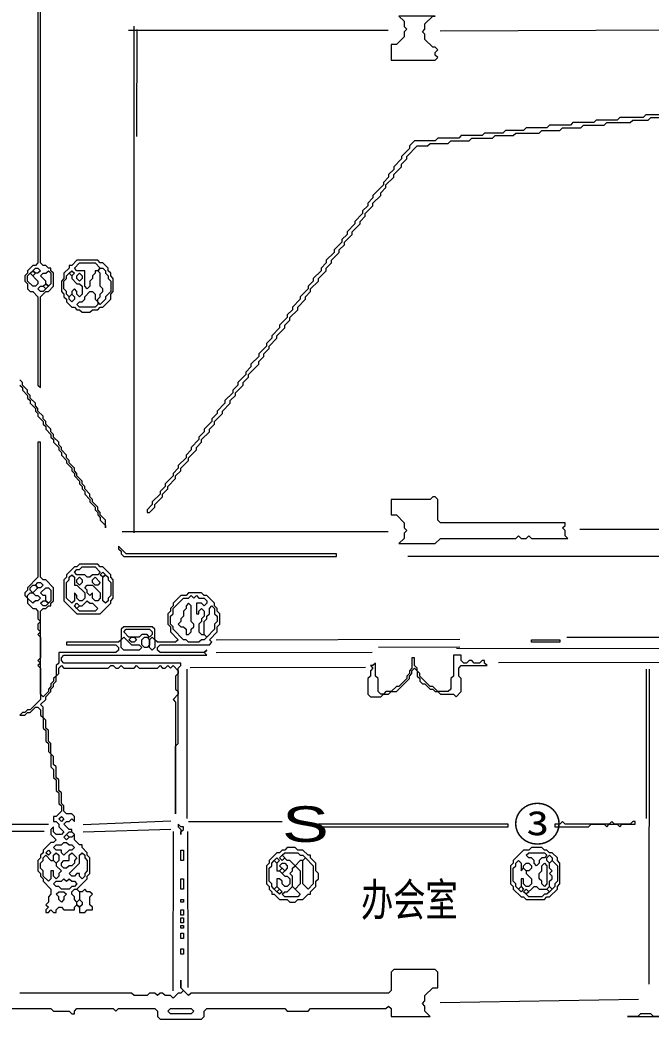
# Model space of a CAD drawing. Extents: x 10 to 1978, y 10 to 1392.
# Drawn here: x 705.1 to 948.1, y 443 to 827.5 of the extents above; entities that cross this region are included whole.
import ezdxf

# ---------------------------------------------------------------- set-up
doc = ezdxf.new("R2010")
doc.units = 0
for name, color, linetype, lineweight in [('OCR_TEXT', 6, 'Continuous', 0), ('TRACE_CURVE', 6, 'Continuous', 0), ('TRACE_STRAIGHT', 5, 'Continuous', 0), ('TRACE_TEXT_SYMBOL', 6, 'Continuous', 0)]:
    doc.layers.add(name, color=color, linetype=linetype, lineweight=lineweight)
doc.styles.add('wqy-unicode', font='wqy-unicode.lff')

msp = doc.modelspace()

# ---------------------------------------------------------------- linework, layer by layer
at = {"layer": 'TRACE_CURVE', "color": 6}
for points in [[(712, 837), (712, 734), (711, 733), (710, 733), (708, 731), (708, 730), (707, 729), (707, 727), (708, 726), (708, 724), (709, 723), (710, 723), (712, 721), (712, 687), (713, 686), (713, 721), (715, 723), (716, 723), (718, 725)], [(718, 725), (718, 730), (717, 731), (717, 732), (716, 732), (715, 733), (714, 733), (713, 734), (713, 837)], [(953, 791), (946, 791), (945, 790), (936, 790), (935, 789), (927, 789), (926, 788), (918, 788), (917, 787), (909, 787), (908, 786), (900, 786), (899, 785), (892, 785), (891, 784), (884, 784), (883, 783), (875, 783), (874, 782), (866, 782), (865, 781), (857, 781), (855, 779), (855, 778), (852, 775), (852, 774), (849, 771), (849, 770), (847, 768), (847, 767), (845, 765), (845, 764), (841, 760), (841, 759), (839, 757), (839, 756), (837, 754), (837, 753), (834, 750), (834, 749), (831, 746), (831, 745), (829, 743), (829, 742), (826, 739)], [(844, 761), (846, 763), (846, 764), (849, 767), (849, 768), (852, 771), (852, 772), (854, 774), (854, 775), (858, 779), (862, 779), (863, 780), (870, 780), (871, 781), (878, 781), (879, 782), (887, 782), (888, 783), (895, 783), (896, 784), (905, 784), (906, 785), (913, 785), (914, 786), (921, 786), (922, 787), (930, 787), (931, 788), (940, 788), (941, 789), (947, 789), (948, 790), (957, 790)], [(762, 647), (762, 648), (765, 651), (765, 652), (767, 654), (767, 655), (770, 658), (770, 659), (773, 662), (773, 663), (775, 665), (775, 666), (778, 669), (778, 670), (780, 672), (780, 673), (783, 676), (783, 677), (786, 680), (786, 681), (788, 683), (788, 684), (791, 687), (791, 688), (793, 690), (793, 691), (797, 695), (797, 696), (799, 698), (799, 699), (801, 701), (801, 702), (804, 705), (804, 706), (807, 709), (807, 710), (809, 712), (809, 713), (812, 716), (812, 717), (815, 720), (815, 721), (817, 723), (817, 724), (820, 727), (820, 728), (823, 731), (823, 732), (825, 734), (825, 735), (828, 738), (828, 739), (830, 741), (830, 742), (833, 745), (833, 746), (836, 749), (836, 750), (838, 752), (838, 753), (841, 756), (841, 757), (844, 760), (844, 761)], [(826, 739), (826, 738), (823, 735), (823, 734), (821, 732), (821, 731), (818, 728), (818, 727), (816, 725), (816, 724), (813, 721), (813, 720), (810, 717), (810, 716), (808, 714), (808, 713), (805, 710), (805, 709), (802, 706), (802, 705), (800, 703), (800, 702), (797, 699), (797, 698), (794, 695), (794, 694), (792, 692), (792, 691), (789, 688), (789, 687), (787, 685), (787, 684), (784, 681), (784, 680), (781, 677), (781, 676), (779, 674), (779, 673), (776, 670), (776, 669), (774, 667), (774, 666), (771, 663), (771, 662), (769, 660), (769, 659), (766, 656), (766, 655), (764, 653), (764, 652), (761, 649), (761, 648), (759, 646), (759, 645), (756, 642), (756, 641), (754, 639), (754, 638), (755, 638), (757, 640), (757, 641), (760, 644), (760, 645), (762, 647)], [(712, 677), (712, 678), (711, 679), (711, 680), (709, 682), (709, 683), (708, 684), (708, 685), (706, 687), (706, 688), (705, 689)], [(705, 687), (706, 686), (706, 685), (708, 683), (708, 682), (709, 681), (709, 680), (711, 678), (711, 677), (712, 676), (712, 675), (714, 673), (714, 672), (715, 671), (715, 670), (717, 668)], [(717, 668), (717, 667), (718, 666), (718, 665), (720, 663), (720, 662), (721, 661), (721, 660), (723, 658), (723, 657), (725, 655), (725, 654), (726, 653), (726, 652), (728, 650), (728, 649), (729, 648), (729, 647), (730, 646), (730, 645), (732, 643), (732, 642), (734, 640), (734, 639), (735, 638), (735, 637), (736, 636), (736, 635), (738, 633), (738, 632), (738, 635), (736, 637), (736, 638), (735, 639), (735, 640), (733, 642), (733, 643), (732, 644), (732, 645), (730, 647), (730, 648), (729, 649), (729, 650), (727, 652), (727, 653), (726, 654), (726, 655), (724, 657), (724, 658), (723, 659), (723, 660), (721, 662), (721, 663), (720, 664), (720, 665), (718, 667), (718, 668), (717, 669), (717, 670), (715, 672), (715, 673), (714, 674), (714, 675), (712, 677)], [(712, 665), (712, 613), (708, 609), (708, 608), (707, 607), (707, 606), (708, 605), (708, 603), (710, 601), (711, 601), (712, 600), (712, 597), (713, 596), (712, 595), (712, 593), (713, 592), (712, 591), (713, 590), (713, 582), (712, 581), (713, 580), (712, 579), (713, 578), (713, 566), (709, 562), (708, 562), (707, 561), (706, 561), (705, 560)], [(743, 588), (723, 588), (723, 587), (742, 587), (743, 586), (743, 585), (742, 584), (720, 584), (720, 580), (719, 579), (719, 575), (718, 574), (718, 573), (717, 572), (717, 571), (716, 570), (716, 569), (714, 567), (713, 568), (713, 600), (714, 601), (715, 601), (716, 602), (717, 602), (717, 603), (718, 604), (718, 609), (715, 612), (714, 612), (713, 613), (713, 665), (712, 665)], [(762, 579), (763, 578), (764, 579), (766, 577), (766, 576), (765, 575), (765, 570), (766, 569), (766, 568), (764, 566), (765, 565), (765, 522), (765, 548), (766, 549), (766, 578), (767, 579), (767, 580), (722, 580), (721, 581), (721, 582), (722, 583), (777, 583), (776, 584), (777, 585), (776, 584), (759, 584), (758, 585), (758, 586), (759, 587), (778, 587), (779, 588), (778, 589), (781, 592), (781, 594), (782, 595), (782, 599), (781, 600), (781, 601), (780, 602), (780, 603), (777, 606), (776, 606), (775, 607), (770, 607), (769, 606), (767, 606), (764, 603), (764, 602), (763, 601), (763, 600), (762, 599), (762, 595), (763, 594), (763, 592), (766, 589), (765, 588), (758, 588), (757, 589), (757, 593), (756, 594), (745, 594), (744, 593), (744, 589), (743, 588)], [(731, 506), (731, 507), (729, 509), (729, 510), (728, 510), (726, 512), (726, 514), (725, 515), (725, 516), (724, 516), (722, 518), (723, 519), (724, 519), (725, 520), (726, 519), (726, 521), (725, 522), (723, 522), (722, 523), (722, 525), (721, 526), (721, 530), (720, 531), (720, 535), (719, 536), (719, 540), (718, 541), (718, 544), (717, 545), (717, 549), (716, 550), (716, 554), (715, 555), (715, 558), (714, 559), (714, 563), (713, 564), (715, 566), (715, 567), (717, 569), (717, 570), (718, 571), (718, 572), (719, 573), (719, 575), (720, 576), (720, 578), (721, 579), (722, 578), (739, 578), (740, 579), (741, 579), (742, 578), (743, 578), (744, 579), (745, 578), (749, 578), (750, 579), (751, 578), (758, 578), (759, 579), (760, 578), (761, 578), (762, 579)], [(705, 560), (707, 560), (708, 561), (709, 561), (711, 563), (712, 563), (713, 562), (713, 560), (714, 559), (714, 555), (715, 554), (715, 550), (716, 549), (716, 546), (717, 545), (717, 540), (718, 539), (718, 536), (719, 535), (719, 531), (720, 530), (720, 526), (721, 525), (721, 523), (719, 521), (718, 521)], [(718, 521), (718, 519), (719, 519), (720, 518), (720, 517), (722, 515), (721, 514), (719, 514), (718, 515), (718, 517), (717, 516), (717, 514), (719, 512), (718, 511), (717, 511), (714, 508), (714, 507), (713, 506), (713, 505), (712, 504), (712, 500), (713, 499), (713, 498), (714, 497), (714, 496), (717, 493), (717, 491), (716, 490), (716, 488), (715, 487), (716, 486), (715, 485), (715, 484), (716, 484), (717, 485), (718, 484), (719, 484), (719, 485), (720, 486), (721, 486), (722, 485), (726, 485), (726, 486), (727, 487), (728, 486), (728, 484), (730, 484), (731, 485), (733, 485), (733, 486), (732, 487), (732, 490), (733, 491), (732, 492), (731, 492), (730, 493), (729, 492), (728, 492), (727, 493), (731, 497), (731, 498), (732, 499), (732, 505), (731, 506)]]:
    msp.add_lwpolyline(points, dxfattribs=at)
for points in [[(709, 730), (710, 731), (711, 730), (710, 729)], [(710, 731), (711, 732), (712, 732), (713, 731), (712, 730), (711, 730)], [(715, 730), (716, 731), (717, 730), (717, 726), (716, 725), (715, 726), (715, 727), (713, 729), (714, 730)], [(708, 729), (709, 730), (712, 727), (712, 726), (711, 725), (710, 725), (708, 727)], [(712, 724), (713, 725), (714, 725), (715, 724), (714, 723), (713, 723)], [(714, 725), (715, 726), (716, 725), (715, 724)], [(709, 609), (710, 610), (711, 610), (712, 609), (710, 607), (709, 608)], [(711, 610), (712, 611), (713, 611), (714, 610), (713, 609), (712, 609)], [(715, 609), (716, 609), (717, 608), (717, 604), (716, 603), (715, 604), (715, 606), (714, 606), (713, 607)], [(708, 606), (709, 607), (710, 607), (711, 606), (712, 606), (713, 605), (712, 604), (711, 604), (710, 603), (708, 605)], [(713, 603), (714, 604), (715, 604), (716, 603), (715, 602), (714, 602)], [(770, 605), (771, 606), (772, 605), (773, 606), (774, 605), (776, 605), (777, 604), (777, 603), (776, 602), (775, 603), (773, 603), (773, 599), (774, 599), (774, 600), (775, 601), (776, 600), (776, 598), (775, 597), (775, 596), (774, 595), (774, 592), (775, 591), (776, 591), (777, 590), (776, 589), (775, 589), (774, 588), (770, 588), (769, 589), (768, 589), (764, 593), (764, 594), (763, 595), (763, 598), (764, 599), (764, 601), (768, 605)], [(778, 601), (779, 602), (780, 601), (780, 599), (781, 598), (781, 596), (780, 595), (780, 593), (777, 590), (776, 591), (776, 596), (777, 597), (777, 598), (778, 599)], [(745, 592), (746, 593), (755, 593), (756, 592), (756, 591), (755, 590), (754, 591), (752, 591), (751, 590), (747, 590)], [(744, 589), (745, 590), (748, 587), (751, 587), (752, 586), (751, 585), (745, 585), (744, 586)], [(747, 589), (748, 590), (749, 590), (750, 589), (749, 588), (748, 588)], [(752, 589), (753, 590), (754, 590), (755, 589), (755, 587), (754, 586), (753, 586), (752, 587)], [(755, 589), (756, 590), (757, 589), (757, 586), (756, 585), (755, 586)], [(720, 520), (721, 521), (722, 520), (721, 519)], [(722, 513), (723, 514), (724, 513), (723, 512)], [(723, 514), (724, 515), (725, 515), (726, 514), (725, 513), (724, 513)], [(715, 507), (716, 508), (717, 507), (716, 506)], [(721, 510), (722, 511), (723, 511), (724, 510), (725, 510), (726, 509), (725, 508), (724, 508), (722, 506), (721, 507), (721, 508), (719, 508), (718, 509), (719, 510)], [(714, 505), (715, 506), (717, 504), (718, 504), (719, 503), (719, 502), (721, 500), (720, 499), (720, 498), (719, 497), (718, 498), (718, 500), (717, 500), (717, 497), (716, 496), (714, 498), (714, 500), (713, 501), (713, 503), (714, 504)], [(718, 506), (719, 507), (720, 506), (720, 504), (719, 503), (718, 504)], [(724, 506), (725, 507), (727, 505), (726, 504), (726, 503), (725, 502), (724, 502), (723, 501), (722, 501), (721, 502), (721, 503), (722, 504), (724, 504)], [(728, 506), (729, 507), (730, 506), (730, 505), (731, 504), (731, 500), (730, 499), (730, 498), (729, 497), (728, 498), (728, 499), (727, 499), (726, 498), (725, 498), (724, 499), (728, 503)], [(721, 496), (722, 497), (723, 496), (724, 497), (725, 496), (726, 496), (727, 495), (726, 494), (725, 494), (724, 493), (721, 493), (720, 494), (719, 494), (718, 495), (719, 496)], [(725, 492), (726, 493), (727, 493), (728, 492), (728, 489), (727, 488), (726, 489), (726, 490), (725, 491)], [(719, 491), (720, 492), (722, 492), (723, 491), (722, 490), (722, 489), (721, 488), (720, 489), (720, 490)], [(727, 488), (728, 489), (729, 488), (729, 487), (728, 486), (727, 487)]]:
    msp.add_lwpolyline(points, close=True, dxfattribs=at)
at = {"layer": 'TRACE_STRAIGHT', "color": 5}
for p, q in [((746.87, 823.64), (846.87, 823.6)), ((749.05, 630.12), (749.06, 825.12)), ((750.1, 782.62), (750.17, 823.87)), ((866.86, 823.31), (1115.62, 824.49)), ((744.37, 630.59), (846.87, 630.65)), ((920.63, 631.53), (1115.63, 631.61)), ((854.37, 621.1), (1074.38, 621.14)), ((780.62, 588.96), (874.38, 589.25)), ((915.62, 589.92), (979.38, 589.99)), ((843.13, 586.08), (874.38, 586.23)), ((873.13, 585.71), (985.63, 585.64)), ((780.62, 584.1), (840.63, 584.14)), ((769.45, 520.12), (769.51, 577.62)), ((770.62, 578.31), (838.13, 578.44)), ((889.38, 580.26), (989.38, 580.41)), ((946.3, 520.13), (946.31, 577.63)), ((947.33, 456.37), (947.41, 577.62)), ((729.37, 517.83), (763.11, 519.29)), ((681, 518), (716, 518)), ((681.87, 515.32), (714.38, 515.27)), ((729.34, 515.1), (763.13, 516.05)), ((770, 519), (806, 519)), ((764.09, 453.88), (764.14, 515.13)), ((769.62, 515.13), (769.64, 455.13)), ((866.93, 449.34), (943.2, 450.61))]:
    msp.add_line(p, q, dxfattribs=at)
at = {"layer": 'TRACE_TEXT_SYMBOL', "color": 6}
for points in [[(851, 829), (853, 827), (853, 825), (854, 824), (853, 823), (853, 821), (850, 818), (848, 818), (848, 812), (865, 812), (866, 813), (865, 814), (865, 815), (866, 816), (865, 817), (864, 817), (861, 820), (861, 822), (860, 823), (861, 824), (861, 826), (864, 829), (865, 829)], [(727, 735), (725, 733), (724, 733), (724, 732), (722, 730), (722, 728), (721, 727), (721, 723), (722, 722), (722, 721), (723, 720), (723, 719), (725, 717), (726, 717), (727, 716), (728, 716), (729, 715), (732, 715), (733, 716), (735, 716), (736, 717), (737, 717), (740, 720), (740, 722), (741, 723), (741, 728), (740, 729), (740, 730), (739, 731), (739, 732), (737, 734), (736, 734), (735, 735)], [(724, 730), (725, 731), (726, 730), (725, 729)], [(728, 734), (734, 734), (736, 732), (735, 731), (734, 731), (734, 730), (733, 729), (733, 728), (732, 727), (732, 725), (731, 724), (730, 725), (730, 731), (727, 731), (726, 732)], [(735, 731), (736, 732), (737, 732), (738, 731), (738, 730), (739, 729), (739, 728), (740, 727), (740, 723), (738, 721), (738, 720), (736, 718), (735, 719), (735, 720), (736, 721), (736, 722), (737, 723), (737, 724), (736, 725), (736, 730)], [(723, 729), (724, 730), (725, 729), (725, 728), (727, 726), (728, 726), (729, 725), (729, 722), (728, 721), (727, 722), (727, 723), (726, 724), (725, 723), (725, 722), (724, 721), (723, 722), (723, 723), (722, 724), (722, 727), (723, 728)], [(727, 729), (728, 730), (729, 729), (729, 728), (728, 727), (727, 728)], [(732, 723), (733, 723), (734, 722), (734, 720), (735, 719), (735, 718), (734, 717), (728, 717), (727, 718), (728, 719), (729, 719), (730, 720), (730, 721)], [(724, 721), (725, 722), (726, 721), (726, 720), (725, 719), (724, 720)], [(864, 644), (863, 643), (848, 643), (848, 637), (850, 637), (853, 634), (853, 632), (854, 631), (853, 630), (853, 628), (851, 626), (865, 626), (867, 628), (896, 628), (897, 629), (898, 628), (900, 628), (901, 629), (902, 628), (916, 628), (915, 629), (915, 631), (914, 632), (915, 633), (915, 634), (867, 634), (866, 635), (866, 643), (865, 644)], [(743, 625), (743, 624), (744, 623), (744, 622), (745, 621), (827, 621), (827, 622), (746, 622)], [(728, 618), (727, 617), (726, 617), (723, 614), (723, 613), (722, 612), (722, 604), (727, 599), (736, 599), (740, 603), (740, 604), (741, 605), (741, 612), (740, 613), (740, 614), (737, 617), (736, 617), (735, 618)], [(728, 616), (729, 617), (734, 617), (736, 615), (735, 614), (733, 614), (732, 613), (731, 613), (730, 614), (727, 614), (726, 615), (727, 616)], [(724, 613), (725, 614), (726, 613), (726, 610), (727, 610), (730, 607), (730, 605), (729, 604), (728, 604), (727, 605), (727, 606), (726, 607), (726, 604), (725, 603), (723, 605), (723, 611), (724, 612)], [(727, 612), (728, 613), (729, 612), (729, 611), (728, 610), (727, 611)], [(733, 612), (734, 613), (736, 611), (735, 610), (734, 610), (733, 611)], [(736, 614), (737, 615), (738, 614), (737, 613)], [(737, 613), (738, 614), (739, 613), (739, 612), (740, 611), (740, 606), (739, 605), (739, 604), (738, 603), (737, 604)], [(730, 609), (731, 610), (733, 610), (736, 607), (736, 605), (735, 604), (734, 604), (733, 605), (733, 607), (732, 606), (731, 607), (731, 608)], [(731, 604), (732, 603), (733, 603), (735, 601), (734, 600), (728, 600), (727, 601), (728, 602), (729, 602)], [(726, 602), (727, 603), (728, 602), (727, 601)], [(770, 603), (769, 602), (769, 601), (768, 600), (768, 598), (767, 597), (767, 596), (766, 595), (767, 594), (768, 594), (769, 593), (769, 591), (770, 591), (771, 592), (771, 593), (772, 594), (772, 595), (771, 596), (771, 602)], [(902, 589), (913, 589), (913, 588), (902, 588)], [(766, 518), (766, 517), (767, 516), (767, 514), (767, 515), (768, 516), (768, 517), (767, 517)], [(820, 518), (820, 517), (893, 517), (893, 518)], [(914, 519), (913, 518), (911, 518), (911, 517), (924, 517), (925, 518), (930, 518), (931, 517), (932, 518), (935, 518), (936, 517), (937, 518), (942, 518), (942, 519), (941, 519), (940, 518), (934, 518), (933, 519), (932, 518), (915, 518)], [(767, 508), (768, 508), (768, 504), (767, 504)], [(808, 509), (807, 508), (806, 508), (805, 507), (804, 507), (801, 504), (801, 503), (800, 502), (800, 495), (801, 494), (801, 493), (802, 492), (802, 491), (803, 491), (805, 489), (808, 489), (809, 488), (811, 488), (812, 489), (814, 489), (816, 491), (817, 491), (817, 492), (819, 494), (819, 496), (820, 497), (820, 499), (819, 500), (819, 503), (817, 505), (817, 506), (816, 506), (814, 508), (812, 508), (811, 509)], [(902, 509), (901, 508), (899, 508), (895, 504), (895, 503), (894, 502), (894, 495), (895, 494), (895, 493), (898, 490), (899, 490), (900, 489), (907, 489), (908, 490), (909, 490), (912, 493), (912, 494), (913, 495), (913, 503), (912, 504), (912, 505), (910, 507), (909, 507), (908, 508), (907, 508), (906, 509)], [(802, 503), (803, 504), (804, 503), (804, 500), (805, 500), (807, 498), (808, 498), (809, 497), (809, 495), (808, 494), (807, 494), (806, 495), (806, 496), (805, 497), (804, 497), (804, 494), (803, 493), (802, 494), (802, 495), (801, 496), (801, 501), (802, 502)], [(803, 504), (804, 505), (805, 504), (804, 503)], [(805, 505), (806, 506), (807, 505), (806, 504)], [(806, 506), (807, 507), (812, 507), (813, 506), (814, 506), (815, 505), (814, 504), (813, 504), (811, 502), (809, 504), (808, 504)], [(814, 504), (815, 505), (818, 502), (818, 495), (816, 493), (814, 495)], [(896, 503), (897, 504), (898, 503), (898, 500), (899, 501), (900, 500), (900, 499), (902, 497), (902, 495), (901, 494), (900, 494), (899, 495), (899, 497), (898, 497), (898, 494), (897, 493), (896, 494), (896, 495), (895, 496), (895, 501), (896, 502)], [(900, 506), (901, 507), (907, 507), (908, 506), (907, 505), (906, 505), (905, 504), (905, 503), (904, 502), (903, 503), (903, 504), (902, 505), (901, 505)], [(908, 505), (909, 506), (910, 505), (910, 504), (909, 503), (908, 504)], [(909, 503), (910, 504), (912, 502), (912, 496), (911, 495), (911, 494), (910, 493), (909, 494), (909, 496), (910, 497), (910, 498), (909, 499), (910, 500), (909, 501)], [(805, 502), (806, 503), (807, 503), (808, 502), (808, 501), (807, 500)], [(805, 500), (806, 501), (807, 500), (806, 499)], [(810, 501), (811, 502), (813, 500), (813, 495), (811, 493), (810, 494), (810, 498), (809, 499), (810, 500)], [(899, 502), (900, 503), (901, 503), (902, 502), (902, 501), (901, 500), (900, 500), (899, 501)], [(906, 502), (907, 503), (908, 502), (908, 495), (907, 494), (906, 495), (906, 496), (905, 497), (905, 499), (906, 500)], [(767, 497), (768, 497), (768, 493), (767, 493)], [(803, 493), (804, 494), (805, 493), (804, 492)], [(804, 492), (805, 493), (806, 492), (805, 491)], [(810, 494), (813, 491), (812, 490), (807, 490), (806, 491), (807, 492), (808, 492)], [(897, 493), (898, 494), (899, 493), (898, 492)], [(899, 492), (900, 493), (901, 492), (900, 491)], [(903, 494), (904, 494), (905, 493), (908, 493), (909, 492), (908, 491), (907, 491), (906, 490), (901, 490), (900, 491)], [(908, 493), (909, 494), (910, 493), (909, 492)], [(767, 489), (768, 489), (768, 488), (767, 488)], [(767, 485), (768, 485), (768, 483), (767, 483)], [(767, 482), (768, 482), (768, 480), (767, 480)], [(767, 479), (768, 479), (768, 478), (767, 478)], [(767, 476), (768, 476), (768, 474), (767, 474)], [(767, 470), (768, 470), (768, 468), (767, 468)], [(762, 446), (763, 447), (771, 447), (772, 446), (771, 445), (763, 445)], [(944, 445), (943, 444), (939, 444), (955, 444), (949, 444), (948, 445)]]:
    msp.add_lwpolyline(points, close=True, dxfattribs=at)
for points in [[(872, 583), (872, 575), (871, 574), (871, 570), (870, 569), (866, 569), (864, 571), (863, 571), (859, 575), (859, 576), (858, 577), (858, 578), (857, 579), (857, 582), (856, 582), (856, 578), (855, 577), (855, 576), (854, 575), (854, 574), (851, 571), (850, 571), (848, 569), (846, 569), (845, 568), (844, 568), (843, 569), (843, 574), (842, 575), (842, 580), (841, 579), (840, 579), (841, 578), (840, 577), (840, 575), (839, 574), (839, 568), (840, 567), (844, 567), (845, 568), (847, 568), (848, 569), (850, 569), (855, 574), (855, 575), (856, 576), (856, 577), (857, 578), (858, 577), (858, 575), (859, 574), (859, 573), (860, 572), (861, 572), (863, 570), (864, 570), (865, 569), (866, 569), (867, 568), (872, 568), (873, 567), (875, 569), (875, 574), (874, 575)], [(874, 575), (874, 578), (875, 579), (885, 579), (884, 580), (884, 581), (883, 581), (882, 580), (880, 580), (879, 581), (878, 581), (877, 580), (876, 580), (875, 581), (875, 583), (872, 583)], [(688, 447), (717, 447), (718, 446), (724, 446), (725, 445), (726, 445), (726, 446), (727, 447), (741, 447), (742, 446), (743, 447), (757, 447), (758, 446), (758, 444), (759, 443), (775, 443), (776, 444), (776, 446), (777, 447), (807, 447), (808, 446), (816, 446), (817, 447), (846, 447), (847, 448), (848, 447), (848, 444), (863, 444), (861, 446), (861, 448), (860, 449), (861, 450), (861, 452), (864, 455), (866, 455), (866, 461), (865, 462), (849, 462)], [(849, 462), (848, 461), (848, 454), (847, 453), (771, 453), (770, 452), (767, 455), (767, 458), (767, 455), (768, 454), (767, 453), (766, 453), (764, 451), (763, 452), (761, 452), (760, 453), (759, 453), (758, 452), (757, 453), (755, 453), (754, 452), (749, 452), (748, 453), (705, 453)]]:
    msp.add_lwpolyline(points, dxfattribs=at)

# ---------------------------------------------------------------- texts
at = {"layer": 'OCR_TEXT', "color": 6, "style": 'wqy-unicode'}
for s, height, width, p in [('S', 13.68, 1.474507, (806, 511.18)), ('③', 12.78, 1.066023, (895, 511.55)), ('办会室', 12.654, 0.72, (836.36, 482.59))]:
    msp.add_text(s, height=height, dxfattribs=dict(at, width=width)).set_placement(p)

doc.saveas('drawing.dxf')
